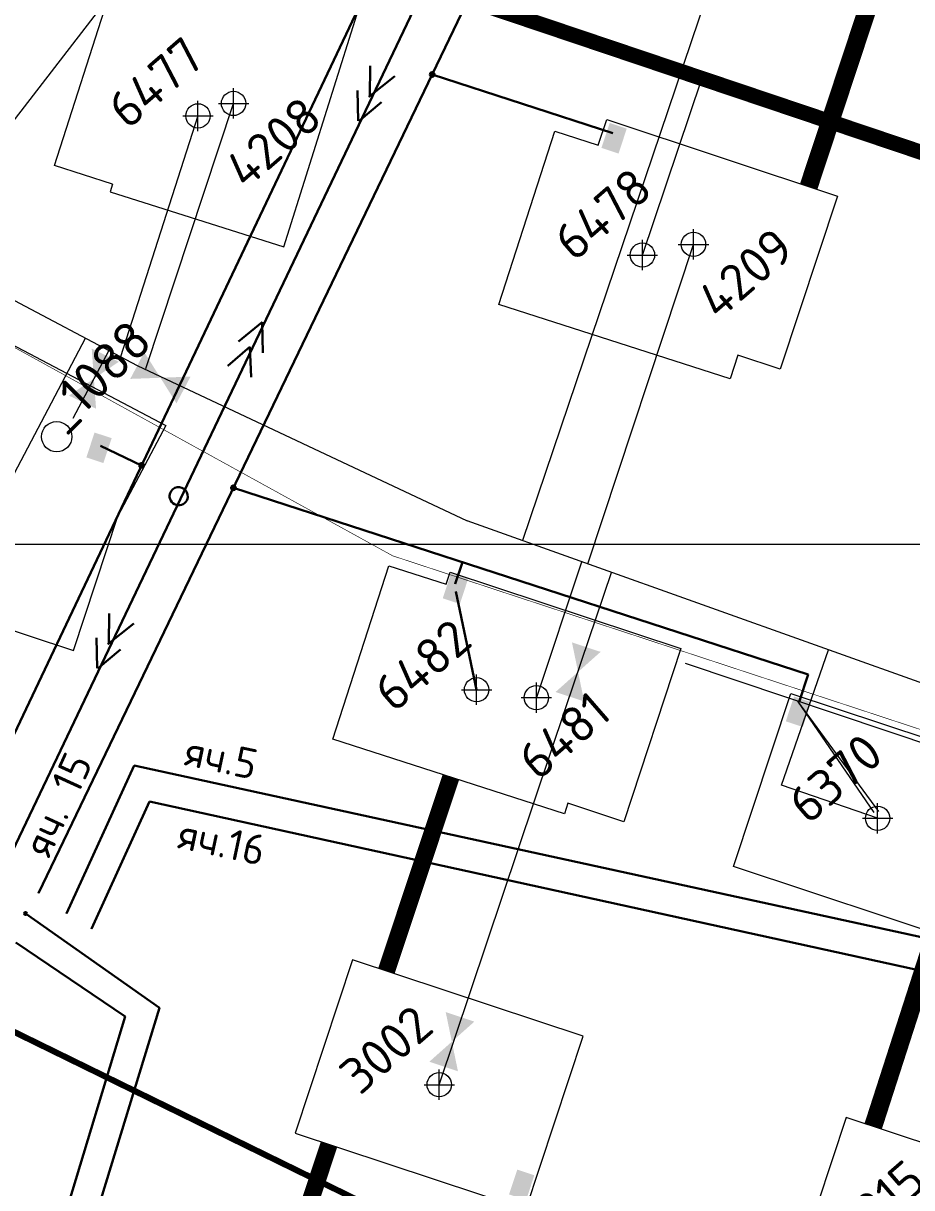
# Model space of a CAD drawing. Header units: millimetres. Extents: x 519 to 9564855, y -810 to 5021775.
# Drawn here: x 9525493.3 to 9525785.7, y 4999788.2 to 5000171.5 of the extents above; entities that cross this region are included whole.
import ezdxf

# ---------------------------------------------------------------- set-up
doc = ezdxf.new("R2010")
doc.units = ezdxf.units.MM
doc.header["$LTSCALE"] = 2
doc.header["$MEASUREMENT"] = 0
doc.header["$PDMODE"] = 2
doc.header["$PDSIZE"] = 5
doc.linetypes.add('1', pattern=[0])
doc.linetypes.add('DASHED2', pattern=[9.525, 6.35, -3.175])
for name, color, linetype in [('Existing roads', 41, 'Continuous'), ('GRID_PULKOVO', 7, 'Continuous'), ('OilColl&Flowlines', 3, 'Continuous'), ('OLD WELLS(dr.bfr2000)', 24, 'Continuous'), ('МГ-земельный участок', 7, 'Continuous'), ('нефть', 8, 'Continuous'), ('ситуация', 7, 'Continuous'), ('Скважины 2017г', 221, 'Continuous'), ('Скважины на 2013 год.', 21, '1'), ('Скважины на 2014 год', 70, 'Continuous'), ('Скважины на 2015 год', 7, 'Continuous')]:
    doc.layers.add(name, color=color, linetype=linetype)
for name, color, linetype, lineweight in [('WELLS(drilled after 2000y)', 6, 'Continuous', 40), ('СНГ_трубопроводы', 244, 'Continuous', 50), ('Электро', 1, 'Continuous', 30), ('Электроснаб', 1, 'Continuous', 18), ('Электроснабжене', 1, 'Continuous', 18)]:
    doc.layers.add(name, color=color, linetype=linetype, lineweight=lineweight)
doc.styles.add('Elect', font='isocpeur.ttf')
doc.styles.get("Standard").update_dxf_attribs({"font": 'isocpeur.ttf', "width": 0.5})

msp = doc.modelspace()

# ---------------------------------------------------------------- hatches: boundary and pattern name
at = {"layer": 'Электро', "ltscale": 7.5}
for points in [[(9525683.61793, 5000130.47513), (9525689.23016, 5000128.61815), (9525691.93739, 5000136.80001), (9525686.32515, 5000138.65699)], [(9525514.04942, 5000028.58813), (9525519.66165, 5000026.73114), (9525522.36888, 5000034.913), (9525516.75665, 5000036.76999)], [(9525631.3784, 4999982.19917), (9525636.99063, 4999980.34219), (9525639.69786, 4999988.52404), (9525634.08563, 4999990.38103)], [(9525744.28239, 4999941.69536), (9525749.89463, 4999939.83837), (9525752.60185, 4999948.02023), (9525746.98962, 4999949.87722)]]:
    msp.add_hatch(color=256, dxfattribs=at).paths.add_polyline_path(points)
at = {"layer": 'Электро'}
msp.add_hatch(color=256, dxfattribs=at).paths.add_polyline_path([(9525653.19793, 4999785.97019), (9525658.81017, 4999784.11321), (9525661.51739, 4999792.29507), (9525655.90516, 4999794.15205)])
at = {"layer": 'Электроснаб', "linetype": 'ByBlock', "lineweight": 0, "ltscale": 7.5}
for points in [[(9525683.61793, 5000130.47513), (9525689.23016, 5000128.61815), (9525691.93739, 5000136.80001), (9525686.32515, 5000138.65699)], [(9525514.04942, 5000028.58813), (9525519.66165, 5000026.73114), (9525522.36888, 5000034.913), (9525516.75665, 5000036.76999)], [(9525631.3784, 4999982.19917), (9525636.99063, 4999980.34219), (9525639.69786, 4999988.52404), (9525634.08563, 4999990.38103)], [(9525744.28239, 4999941.69536), (9525749.89463, 4999939.83837), (9525752.60185, 4999948.02023), (9525746.98962, 4999949.87722)]]:
    msp.add_hatch(color=1, dxfattribs=at).paths.add_polyline_path(points)
at = {"layer": 'Электроснаб', "linetype": 'ByBlock', "lineweight": 0}
msp.add_hatch(color=1, dxfattribs=at).paths.add_polyline_path([(9525653.19793, 4999785.97019), (9525658.81017, 4999784.11321), (9525661.51739, 4999792.29507), (9525655.90516, 4999794.15205)])
at = {"layer": 'Электроснабжене', "linetype": 'ByBlock', "lineweight": 0, "ltscale": 7.5}
for points in [[(9525683.61793, 5000130.47513), (9525689.23016, 5000128.61815), (9525691.93739, 5000136.80001), (9525686.32515, 5000138.65699)], [(9525514.04942, 5000028.58813), (9525519.66165, 5000026.73114), (9525522.36888, 5000034.913), (9525516.75665, 5000036.76999)], [(9525631.3784, 4999982.19917), (9525636.99063, 4999980.34219), (9525639.69786, 4999988.52404), (9525634.08563, 4999990.38103)], [(9525744.28239, 4999941.69536), (9525749.89463, 4999939.83837), (9525752.60185, 4999948.02023), (9525746.98962, 4999949.87722)]]:
    msp.add_hatch(color=1, dxfattribs=at).paths.add_polyline_path(points)
at = {"layer": 'Электроснабжене', "linetype": 'ByBlock', "lineweight": 0}
msp.add_hatch(color=1, dxfattribs=at).paths.add_polyline_path([(9525653.19793, 4999785.97019), (9525658.81017, 4999784.11321), (9525661.51739, 4999792.29507), (9525655.90516, 4999794.15205)])

# ---------------------------------------------------------------- linework, layer by layer
at = {"layer": 'Existing roads', "linetype": 'ByBlock', "lineweight": 0, "const_width": 6, "flags": 128}
for points in [[(9525781.56499, 5000207.64716), (9525751.82419, 5000117.76373)], [(9525773.02434, 4999808.32248), (9525793.57055, 4999872.0177)]]:
    msp.add_lwpolyline(points, dxfattribs=at)
at = {"layer": 'Existing roads', "lineweight": 0, "const_width": 5.7, "flags": 128}
for points in [[(9525612.79218, 4999859.47209), (9525634.04512, 4999923.3059)], [(9525593.93674, 4999802.4867), (9525562.83002, 4999708.18321)]]:
    msp.add_lwpolyline(points, dxfattribs=at)
at = {"layer": 'GRID_PULKOVO', "lineweight": 0}
msp.add_line((9519000, 5000000), (9533000, 5000000), dxfattribs=at)
at = {"layer": 'OilColl&Flowlines', "linetype": 'ByBlock', "lineweight": 0}
for p, q in [((9525354.22017, 5000152.06304), (9525530.82011, 5000058.81653)), ((9525521.44562, 5000063.76636), (9525509.59585, 5000041.4163)), ((9525530.82011, 5000058.81653), (9525639.3631, 5000007.71333)), ((9525672.01555, 4999946.56875), (9525686.95486, 4999990.71899)), ((9525630.2, 4999822.1), (9525672.01555, 4999946.56875))]:
    msp.add_line(p, q, dxfattribs=at)
at = {"layer": 'OilColl&Flowlines', "lineweight": 0}
for points in [[(9525524.75704, 5000060.07768), (9525516.53591, 5000054.50607), (9525515.82133, 5000064.41158)], [(9525533.13866, 5000063.20764), (9525538.42573, 5000054.80069), (9525528.50157, 5000054.42543)], [(9525517.2505, 5000044.60056), (9525508.31478, 5000048.93446), (9525516.53591, 5000054.50607)], [(9525548.34989, 5000055.17595), (9525543.7128, 5000046.39375), (9525538.42573, 5000054.80069)]]:
    msp.add_solid(points, dxfattribs=at)
at = {"layer": 'OilColl&Flowlines', "linetype": 'ByBlock', "lineweight": 0}
for points in [[(9525683.32925, 4999964.57287), (9525675.91322, 4999957.96739), (9525673.90072, 4999967.6926)], [(9525683.32925, 4999964.57287), (9525675.91322, 4999957.96739), (9525673.90072, 4999967.6926)], [(9525677.92572, 4999948.24218), (9525668.49719, 4999951.36191), (9525675.91322, 4999957.96739)], [(9525641.77792, 4999842.86176), (9525634.3619, 4999836.25628), (9525632.3494, 4999845.98149)], [(9525636.37439, 4999826.53107), (9525626.94587, 4999829.6508), (9525634.3619, 4999836.25628)]]:
    msp.add_solid(points, dxfattribs=at)
at = {"layer": 'OLD WELLS(dr.bfr2000)', "lineweight": 0}
msp.add_circle((9525504.3, 5000035.4), 5, dxfattribs=at)
at = {"layer": 'WELLS(drilled after 2000y)', "color": 0, "linetype": 'ByBlock', "lineweight": 0}
for points in [[(9525582.78202, 4999806.17759), (9525658.76254, 4999781.03701), (9525677.61798, 4999838.02241), (9525601.63745, 4999863.16299)], [(9525745.28202, 4999754.27759), (9525821.26255, 4999729.13701), (9525840.11798, 4999786.12241), (9525764.13745, 4999811.26299)]]:
    msp.add_lwpolyline(points, close=True, dxfattribs=at)
msp.add_circle((9525630.2, 4999822.1), 4, dxfattribs=at)
at = {"layer": 'WELLS(drilled after 2000y)', "color": 0, "linetype": 'ByBlock', "lineweight": 0, "ltscale": 80}
msp.add_point((9525630.2, 4999822.1), dxfattribs=at)
at = {"layer": 'МГ-земельный участок', "color": 0, "linetype": 'DASHED2', "lineweight": 25, "ltscale": 5, "const_width": 2}
msp.add_lwpolyline([(9522167.80801, 4999999.48247), (9521654, 5002362), (9522840, 5002532), (9525642, 5002155), (9528521, 5002235), (9531281, 5003464), (9533105, 5001043), (9546614, 4998215), (9544978, 4995525), (9543652, 4996420), (9539605, 4995735), (9529554.6705, 4998798.09585), (9529554.71722, 4998845.23995), (9529525.402, 4998845.269), (9529525.36994, 4998882.97318), (9529309.91997, 4998882.84552), (9526935, 5000017), (9526935, 4999132), (9522906, 5001105), (9522683.367, 5000265.06642), (9522496, 5000315)], close=True, dxfattribs=at)
at = {"layer": 'нефть', "color": 3, "lineweight": 0}
msp.add_line((9526042.06233, 4999863.91516), (9525639.3631, 5000007.71333), dxfattribs=at)
at = {"layer": 'нефть', "color": 3, "linetype": 'ByBlock', "lineweight": 0, "ltscale": 50, "const_width": 0.2}
msp.add_lwpolyline([(9525349.2362, 5000142.5423), (9525614.91157, 4999996.17783), (9527560.88848, 4999355.86688), (9527739.95739, 4999341.75137)], dxfattribs=at)
at = {"layer": 'ситуация', "color": 0, "lineweight": 0, "ltscale": 5}
msp.add_lwpolyline([(9525473.03042, 5000040.44373), (9525487.13032, 5000067.10493), (9525540.1698, 5000039.05473), (9525524.40506, 5000009.24553)], dxfattribs=at)
at = {"layer": 'Скважины 2017г', "color": 0, "linetype": 'ByBlock', "lineweight": 0}
for points in [[(9525728.52536, 5000062.24858), (9525725.99912, 5000054.39316), (9525649.84046, 5000078.88517), (9525668.20947, 5000136.00416), (9525682.56606, 5000131.3872)], [(9525672.50642, 4999914.73635), (9525671.39912, 4999911.29316), (9525595.24046, 4999935.78517), (9525613.60947, 4999992.90416), (9525632.49164, 4999986.83181)]]:
    msp.add_lwpolyline(points, dxfattribs=at)
for centre in [(9525697.1, 5000095.2), (9525642.5, 4999952.1)]:
    msp.add_circle(centre, 4, dxfattribs=at)
for p in [(9525697.1, 5000095.2), (9525642.5, 4999952.1)]:
    msp.add_point(p, dxfattribs=at)
at = {"layer": 'Скважины на 2013 год.', "color": 3, "linetype": 'ByBlock', "lineweight": 0, "ltscale": 5}
for p, q in [((9525457.72424, 5000097.41187), (9525600.2, 5000282.2)), ((9525533.61851, 5000057.81359), (9525562.5, 5000145.1)), ((9525679.09921, 4999993.52413), (9525713.9, 5000098.7)), ((9525481.22174, 5000006.12121), (9525513.79257, 5000067.80724)), ((9525662.35716, 4999949.70671), (9525677.20327, 4999994.20114)), ((9525742.86634, 4999920.71151), (9525758.30686, 4999965.2402)), ((9525774.5, 4999909.8), (9525742.86634, 4999920.71151))]:
    msp.add_line(p, q, dxfattribs=at)
at = {"layer": 'Скважины на 2014 год', "color": 0, "linetype": 'ByBlock', "lineweight": 0}
for points in [[(9525522.68167, 5000118.53307), (9525521.87208, 5000115.96214), (9525579.1016, 5000097.94043), (9525603.13054, 5000174.24646), (9525545.90102, 5000192.26817), (9525540.70213, 5000175.75862)], [(9525682.56606, 5000131.3872), (9525685.33745, 5000139.76299), (9525761.31798, 5000114.62241), (9525742.46255, 5000057.63701), (9525728.52536, 5000062.24858)], [(9525473.03042, 5000040.44373), (9525452.65919, 5000047.1842), (9525433.80376, 4999990.1988), (9525509.78428, 4999965.05822), (9525524.40506, 5000009.24553)], [(9525632.49164, 4999986.83181), (9525633.79461, 4999990.7697), (9525709.77514, 4999965.62912), (9525690.91971, 4999908.64372), (9525672.50642, 4999914.73635)], [(9525727.08202, 4999893.87759), (9525745.93745, 4999950.86299), (9525821.91798, 4999925.72241), (9525803.06255, 4999868.73701), (9525727.08202, 4999893.87759)]]:
    msp.add_lwpolyline(points, dxfattribs=at)
for centre in [(9525562.5, 5000145.1), (9525713.9, 5000098.7), (9525662.2, 4999949.5), (9525774.5, 4999909.8)]:
    msp.add_circle(centre, 4, dxfattribs=at)
for p in [(9525562.5, 5000145.1), (9525713.9, 5000098.7), (9525662.2, 4999949.5), (9525774.5, 4999909.8)]:
    msp.add_point(p, dxfattribs=at)
at = {"layer": 'Скважины на 2015 год', "color": 3, "linetype": 'ByBlock', "lineweight": 0, "ltscale": 5}
for p, q in [((9525737.43495, 5000237.26011), (9525657.66421, 5000001.17826)), ((9525697.1, 5000095.2), (9525716.62046, 5000153.16562)), ((9525550.8, 5000141), (9525525.29076, 5000061.73608))]:
    msp.add_line(p, q, dxfattribs=at)
at = {"layer": 'Скважины на 2015 год', "color": 3, "linetype": 'ByBlock', "lineweight": 0, "ltscale": 5, "const_width": 5}
msp.add_lwpolyline([(9522939.81756, 5001088.63225), (9525845.00625, 5000110.09753)], dxfattribs=at)
at = {"layer": 'Скважины на 2015 год', "color": 0, "linetype": 'ByBlock', "lineweight": 0}
msp.add_lwpolyline([(9525522.68167, 5000118.53307), (9525503.54046, 5000124.68517), (9525521.90947, 5000181.80416), (9525540.70213, 5000175.75862)], dxfattribs=at)
msp.add_circle((9525550.8, 5000141), 4, dxfattribs=at)
msp.add_point((9525550.8, 5000141), dxfattribs=at)
at = {"layer": 'СНГ_трубопроводы', "color": 240, "lineweight": 0, "ltscale": 2, "extrusion": (2.08603e-06, -2.06449e-07, 1)}
msp.add_line((9528656.20281, 4998973.66406), (9525711.30717, 4999960.70714), dxfattribs=at)
at = {"layer": 'Электро', "ltscale": 0.5}
for p, q in [((9525486.31914, 4999891.7866), (9526177.71914, 5001341.6866)), ((9525498.271, 4999885.09742), (9525732.62399, 5000372.44155)), ((9525472.57419, 4999900.21692), (9525617.04289, 5000204.74518)), ((9525687.35772, 5000135.3411), (9525627.89802, 5000154.66073)), ((9525518.73941, 5000032.36569), (9525532.2297, 5000025.96588)), ((9525751.61646, 4999957.13419), (9525562.46601, 5000018.5929)), ((9525635.49393, 4999986.94199), (9525637.82235, 4999994.10814)), ((9525751.61646, 4999957.13419), (9525748.66387, 4999948.11547, 0)), ((9525507.55287, 4999878.41111), (9525529.81223, 4999927.12622)), ((9525866.81824, 4999853.65528), (9525529.81223, 4999927.12622)), ((9525515.72105, 4999873.41047), (9525534.87619, 4999915.29274)), ((9525873.11383, 4999841.07505), (9525534.87619, 4999915.29274)), ((9525494.02881, 4999878.42519), (9525538.12406, 4999847.432, 0)), ((9525490.88748, 4999868.9314), (9525526.78852, 4999844.55651, 0)), ((9525538.12406, 4999847.432, 0), (9525505.71359, 4999741.39245, 0)), ((9525526.78852, 4999844.55651, 0), (9525487.2251, 4999713.66112, 0))]:
    msp.add_line(p, q, dxfattribs=at)
at = {"layer": 'Электро'}
for p, q in [((9525607.38054, 5000147.3898), (9525607.44302, 5000157.43577)), ((9525607.044, 5000147.27129), (9525615.62069, 5000154.07395)), ((9525603.56117, 5000139.42532), (9525603.28712, 5000149.35279)), ((9525603.78858, 5000139.31626), (9525611.24653, 5000145.53586)), ((9525635.63975, 4999984.40352), (9525642.5, 4999952.1)), ((9525521.45199, 4999967.19338), (9525521.51448, 4999977.23936)), ((9525521.11545, 4999967.07488), (9525529.69214, 4999973.87754)), ((9525517.63262, 4999959.2289), (9525517.35858, 4999969.15637)), ((9525517.86003, 4999959.11984), (9525525.31798, 4999965.33944))]:
    msp.add_line(p, q, dxfattribs=at)
at = {"layer": 'Электро', "ltscale": 0.25}
for p, q in [((9525571.96755, 5000073.11626), (9525564.17307, 5000066.77816)), ((9525572.13247, 5000062.96123), (9525571.96755, 5000073.11626)), ((9525560.58111, 5000058.70462), (9525567.81165, 5000065.03328)), ((9525567.81165, 5000065.03328), (9525568.31311, 5000054.99674))]:
    msp.add_line(p, q, dxfattribs=at)
at = {"layer": 'Электро', "ltscale": 7.5}
for centre, start, end in [((9525627.89802, 5000154.66073), 161.9999999, 341.9999999), ((9525627.89802, 5000154.66073), 341.9999999, 161.9999999), ((9525532.2297, 5000025.96588), 162, 342), ((9525532.2297, 5000025.96588), 342, 162), ((9525562.46602, 5000018.5929), 162, 342), ((9525562.46602, 5000018.5929), 342, 162)]:
    msp.add_arc(centre, 0.75, start, end, dxfattribs=at)
at = {"layer": 'Электро'}
for centre, radius, start, end in [((9525544.44764, 5000015.79788), 3, 354.9764131, 174.9764131), ((9525544.44764, 5000015.79788), 3, 174.9764131, 354.9764131), ((9525494.02881, 4999878.42519), 0.5, 0, 180), ((9525494.02881, 4999878.42519), 0.5, 180, 0)]:
    msp.add_arc(centre, radius, start, end, dxfattribs=at)
at = {"layer": 'Электроснаб', "color": 1, "linetype": 'ByBlock', "lineweight": 0, "ltscale": 0.5}
for p, q in [((9525486.31914, 4999891.7866), (9526177.71914, 5001341.6866)), ((9525498.271, 4999885.09742), (9525732.62399, 5000372.44155)), ((9525472.57419, 4999900.21692), (9525617.04289, 5000204.74518)), ((9525687.35772, 5000135.3411), (9525627.89802, 5000154.66073)), ((9525518.73941, 5000032.36569), (9525532.2297, 5000025.96588)), ((9525751.61646, 4999957.13419), (9525562.46601, 5000018.5929)), ((9525635.49393, 4999986.94199), (9525637.82235, 4999994.10814)), ((9525751.61646, 4999957.13419), (9525748.66387, 4999948.11547, 0)), ((9525507.55287, 4999878.41111), (9525529.81223, 4999927.12622)), ((9525866.81824, 4999853.65528), (9525529.81223, 4999927.12622)), ((9525515.72105, 4999873.41047), (9525534.87619, 4999915.29274)), ((9525873.11383, 4999841.07505), (9525534.87619, 4999915.29274)), ((9525494.02881, 4999878.42519), (9525538.12406, 4999847.432, 0)), ((9525490.88748, 4999868.9314), (9525526.78852, 4999844.55651, 0)), ((9525538.12406, 4999847.432, 0), (9525505.71359, 4999741.39245, 0)), ((9525526.78852, 4999844.55651, 0), (9525487.2251, 4999713.66112, 0))]:
    msp.add_line(p, q, dxfattribs=at)
at = {"layer": 'Электроснаб', "color": 1, "linetype": 'ByBlock', "lineweight": 0}
for p, q in [((9525607.38054, 5000147.3898), (9525607.44302, 5000157.43577)), ((9525607.044, 5000147.27129), (9525615.62069, 5000154.07395)), ((9525603.56117, 5000139.42532), (9525603.28712, 5000149.35279)), ((9525603.78858, 5000139.31626), (9525611.24653, 5000145.53586)), ((9525635.63975, 4999984.40352), (9525642.5, 4999952.1)), ((9525521.45199, 4999967.19338), (9525521.51448, 4999977.23936)), ((9525521.11545, 4999967.07488), (9525529.69214, 4999973.87754)), ((9525517.63262, 4999959.2289), (9525517.35858, 4999969.15637)), ((9525517.86003, 4999959.11984), (9525525.31798, 4999965.33944)), ((9525748.10629, 4999948.29664, 0), (9525774.82106, 4999912.00336, 0))]:
    msp.add_line(p, q, dxfattribs=at)
at = {"layer": 'Электроснаб', "color": 1, "linetype": 'ByBlock', "lineweight": 0, "ltscale": 0.25}
for p, q in [((9525571.96755, 5000073.11626), (9525564.17307, 5000066.77816)), ((9525572.13247, 5000062.96123), (9525571.96755, 5000073.11626)), ((9525560.58111, 5000058.70462), (9525567.81165, 5000065.03328)), ((9525567.81165, 5000065.03328), (9525568.31311, 5000054.99674))]:
    msp.add_line(p, q, dxfattribs=at)
at = {"layer": 'Электроснаб', "color": 1, "linetype": 'ByBlock', "lineweight": 0, "ltscale": 7.5}
for centre, start, end in [((9525627.89802, 5000154.66073), 161.9999999, 341.9999999), ((9525627.89802, 5000154.66073), 341.9999999, 161.9999999), ((9525532.2297, 5000025.96588), 162, 342), ((9525532.2297, 5000025.96588), 342, 162), ((9525562.46602, 5000018.5929), 162, 342), ((9525562.46602, 5000018.5929), 342, 162)]:
    msp.add_arc(centre, 0.75, start, end, dxfattribs=at)
at = {"layer": 'Электроснаб', "color": 1, "linetype": 'ByBlock', "lineweight": 0}
for centre, radius, start, end in [((9525544.44764, 5000015.79788), 3, 354.9764131, 174.9764131), ((9525544.44764, 5000015.79788), 3, 174.9764131, 354.9764131), ((9525494.02881, 4999878.42519), 0.5, 0, 180), ((9525494.02881, 4999878.42519), 0.5, 180, 0)]:
    msp.add_arc(centre, radius, start, end, dxfattribs=at)
at = {"layer": 'Электроснабжене', "color": 1, "linetype": 'ByBlock', "lineweight": 0, "ltscale": 0.5}
for p, q in [((9525486.31914, 4999891.7866), (9526177.71914, 5001341.6866)), ((9525498.271, 4999885.09742), (9525732.62399, 5000372.44155)), ((9525472.57419, 4999900.21692), (9525617.04289, 5000204.74518)), ((9525687.35772, 5000135.3411), (9525627.89802, 5000154.66073)), ((9525518.73941, 5000032.36569), (9525532.2297, 5000025.96588)), ((9525751.61646, 4999957.13419), (9525562.46601, 5000018.5929)), ((9525635.49393, 4999986.94199), (9525637.82235, 4999994.10814)), ((9525751.61646, 4999957.13419), (9525748.66387, 4999948.11547, 0)), ((9525507.55287, 4999878.41111), (9525529.81223, 4999927.12622)), ((9525866.81824, 4999853.65528), (9525529.81223, 4999927.12622)), ((9525515.72105, 4999873.41047), (9525534.87619, 4999915.29274)), ((9525873.11383, 4999841.07505), (9525534.87619, 4999915.29274)), ((9525494.02881, 4999878.42519), (9525538.12406, 4999847.432, 0)), ((9525490.88748, 4999868.9314), (9525526.78852, 4999844.55651, 0)), ((9525538.12406, 4999847.432, 0), (9525505.71359, 4999741.39245, 0)), ((9525526.78852, 4999844.55651, 0), (9525487.2251, 4999713.66112, 0))]:
    msp.add_line(p, q, dxfattribs=at)
at = {"layer": 'Электроснабжене', "color": 1, "linetype": 'ByBlock', "lineweight": 0}
for p, q in [((9525607.38054, 5000147.3898), (9525607.44302, 5000157.43577)), ((9525607.044, 5000147.27129), (9525615.62069, 5000154.07395)), ((9525603.56117, 5000139.42532), (9525603.28712, 5000149.35279)), ((9525603.78858, 5000139.31626), (9525611.24653, 5000145.53586)), ((9525635.63975, 4999984.40352), (9525642.5, 4999952.1)), ((9525521.45199, 4999967.19338), (9525521.51448, 4999977.23936)), ((9525521.11545, 4999967.07488), (9525529.69214, 4999973.87754)), ((9525517.63262, 4999959.2289), (9525517.35858, 4999969.15637)), ((9525517.86003, 4999959.11984), (9525525.31798, 4999965.33944)), ((9525748.10629, 4999948.29664, 0), (9525773.23914, 4999911.66245, 0))]:
    msp.add_line(p, q, dxfattribs=at)
at = {"layer": 'Электроснабжене', "color": 1, "linetype": 'ByBlock', "lineweight": 0, "ltscale": 0.25}
for p, q in [((9525571.96755, 5000073.11626), (9525564.17307, 5000066.77816)), ((9525572.13247, 5000062.96123), (9525571.96755, 5000073.11626)), ((9525560.58111, 5000058.70462), (9525567.81165, 5000065.03328)), ((9525567.81165, 5000065.03328), (9525568.31311, 5000054.99674))]:
    msp.add_line(p, q, dxfattribs=at)
at = {"layer": 'Электроснабжене', "color": 1, "linetype": 'ByBlock', "lineweight": 0, "ltscale": 7.5}
for centre, start, end in [((9525627.89802, 5000154.66073), 161.9999999, 341.9999999), ((9525627.89802, 5000154.66073), 341.9999999, 161.9999999), ((9525532.2297, 5000025.96588), 162, 342), ((9525532.2297, 5000025.96588), 342, 162), ((9525562.46602, 5000018.5929), 162, 342), ((9525562.46602, 5000018.5929), 342, 162)]:
    msp.add_arc(centre, 0.75, start, end, dxfattribs=at)
at = {"layer": 'Электроснабжене', "color": 1, "linetype": 'ByBlock', "lineweight": 0}
for centre, radius, start, end in [((9525544.44764, 5000015.79788), 3, 354.9764131, 174.9764131), ((9525544.44764, 5000015.79788), 3, 174.9764131, 354.9764131), ((9525494.02881, 4999878.42519), 0.5, 0, 180), ((9525494.02881, 4999878.42519), 0.5, 180, 0)]:
    msp.add_arc(centre, radius, start, end, dxfattribs=at)

# ---------------------------------------------------------------- texts
at = {"layer": 'OLD WELLS(dr.bfr2000)', "lineweight": 0, "style": 'Elect'}
msp.add_text(' _1088', height=12.5, rotation=44.9999999, dxfattribs=at).set_placement((9525501.03907, 5000030.45631))
at = {"layer": 'WELLS(drilled after 2000y)', "color": 0, "linetype": 'ByBlock', "lineweight": 0, "style": 'Elect'}
for s, p in [('3002', (9525604.14825, 4999818.30967)), ('3815', (9525766.85171, 4999767.90102))]:
    msp.add_text(s, height=12, rotation=41, dxfattribs=at).set_placement(p)
at = {"layer": 'Скважины 2017г', "color": 0, "linetype": 'ByBlock', "lineweight": 0, "style": 'Elect'}
for s, p in [('6478', (9525674.66947, 5000092.63004)), ('6482', (9525615.40356, 4999944.1885))]:
    msp.add_text(s, height=12, rotation=41, dxfattribs=at).set_placement(p)
at = {"layer": 'Скважины на 2014 год', "color": 0, "linetype": 'ByBlock', "lineweight": 0, "style": 'Elect'}
for s, p in [('4208', (9525566.49306, 5000116.49062)), ('4209', (9525722.05062, 5000073.43197)), ('6481', (9525662.85462, 4999921.75756)), ('6370', (9525751.74485, 4999907.36019))]:
    msp.add_text(s, height=12, rotation=41, dxfattribs=at).set_placement(p)
at = {"layer": 'Скважины на 2015 год', "color": 0, "linetype": 'ByBlock', "lineweight": 0, "style": 'Elect'}
msp.add_text('6477', height=12, rotation=41, dxfattribs=at).set_placement((9525527.77625, 5000136.15048))
at = {"layer": 'Электро'}
for s, rotation, p in [('яч.5', 348.0317202, (9525545.88612, 4999927.33129, -0.00006)), ('яч. 15', 65.4361179, (9525501.80273, 4999896.33045, -0.00006)), ('яч.16', 348.0317202, (9525543.66782, 4999900.05435, -0.00006))]:
    msp.add_text(s, height=10, rotation=rotation, dxfattribs=at).set_placement(p)
at = {"layer": 'Электроснаб', "color": 1, "linetype": 'ByBlock', "lineweight": 0}
for s, rotation, p in [('яч.5', 348.0317202, (9525545.88612, 4999927.33129, -0.00006)), ('яч. 15', 65.4361179, (9525501.80273, 4999896.33045, -0.00006)), ('яч.16', 348.0317202, (9525543.66782, 4999900.05435, -0.00006))]:
    msp.add_text(s, height=10, rotation=rotation, dxfattribs=at).set_placement(p)
at = {"layer": 'Электроснабжене', "color": 1, "linetype": 'ByBlock', "lineweight": 0}
for s, rotation, p in [('яч.5', 348.0317202, (9525545.88612, 4999927.33129, -0.00006)), ('яч. 15', 65.4361179, (9525501.80273, 4999896.33045, -0.00006)), ('яч.16', 348.0317202, (9525543.66782, 4999900.05435, -0.00006))]:
    msp.add_text(s, height=10, rotation=rotation, dxfattribs=at).set_placement(p)

doc.saveas('drawing.dxf')
